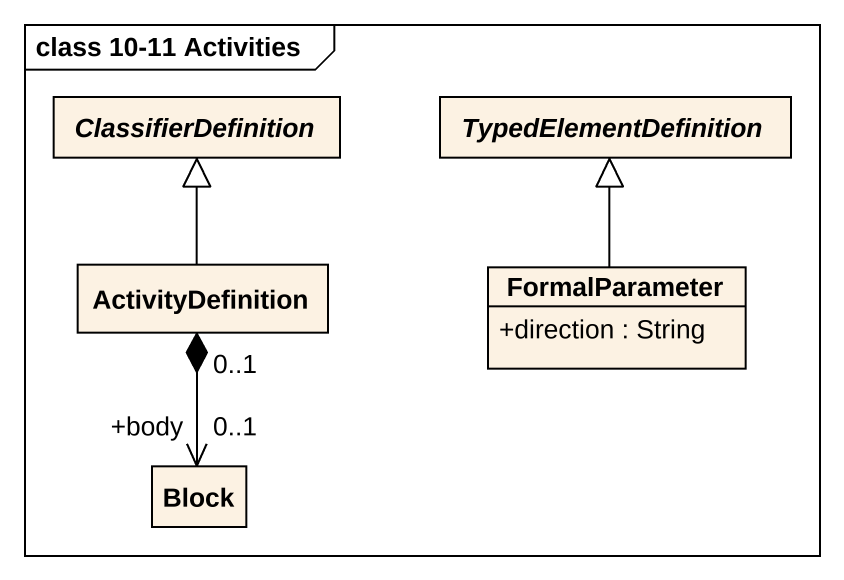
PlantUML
@startuml
mainframe class 10-11 Activities
hide circle
hide empty members
skinparam classAttributeIconSize 0
abstract class ClassifierDefinition
abstract class TypedElementDefinition
class ActivityDefinition
class FormalParameter {
  +direction : String
}
class Block
ActivityDefinition -up-|> ClassifierDefinition
ActivityDefinition "0..1" *--> "+body\n0..1" Block
FormalParameter -up-|> TypedElementDefinition
@enduml
